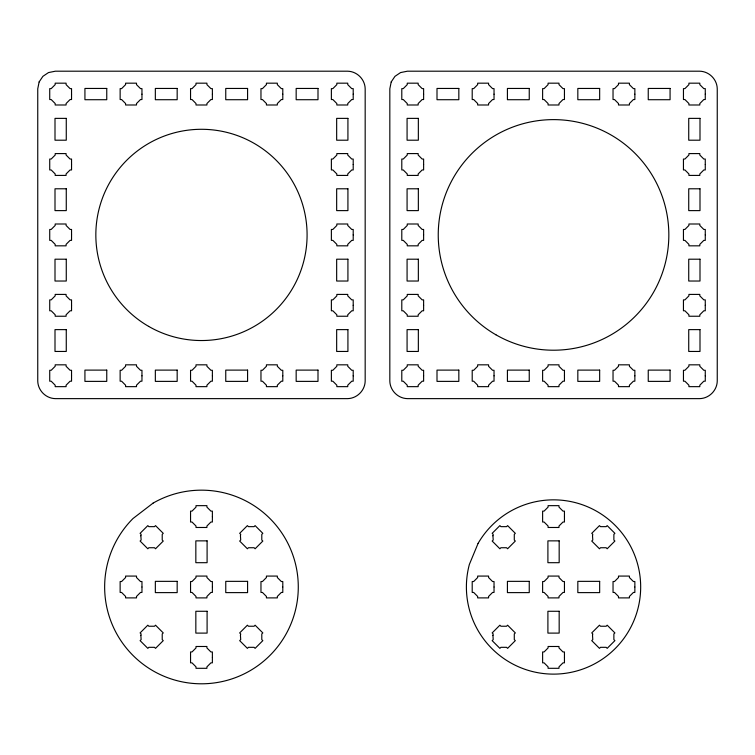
<?xml version="1.0" encoding="UTF-8"?>
<svg xmlns="http://www.w3.org/2000/svg" width="755" height="755" viewBox="0 0 755 755"><rect width="100%" height="100%" fill="white"/><g stroke="black" fill="none" stroke-linecap="round" stroke-linejoin="round"><path stroke-width="1.13" d="M71.546 94.167L71.546 99.537L70.092 99.537L66.091 103.539L66.091 104.992L55.181 104.992L55.181 103.539L51.18 99.537L49.726 99.537L49.726 88.628L51.189 88.628L55.181 84.636L55.181 83.173L66.091 83.173L66.091 84.636L70.092 88.628L71.546 88.628L71.546 94.167M71.546 375.83L71.546 381.2L70.092 381.2L66.091 385.192L66.091 386.654L55.181 386.654L55.181 385.192L51.18 381.2L49.726 381.2L49.726 370.28L51.189 370.28L55.181 366.288L55.181 364.825L66.091 364.825L66.091 366.288L70.092 370.28L71.546 370.28L71.546 375.83M141.968 94.167L141.959 99.537L140.505 99.537L136.504 103.539L136.504 104.992L125.594 104.992L125.594 103.539L121.593 99.537L120.139 99.537L120.139 88.628L121.602 88.628L125.594 84.636L125.594 83.173L136.504 83.173L136.504 84.636L140.505 88.628L141.959 88.628L141.968 94.167M141.968 375.83L141.959 381.2L140.505 381.2L136.504 385.192L136.504 386.654L125.594 386.654L125.594 385.192L121.593 381.2L120.139 381.2L120.139 370.28L121.602 370.28L125.594 366.288L125.594 364.825L136.504 364.825L136.504 366.288L140.505 370.28L141.959 370.28L141.968 375.83M141.968 587.069L141.968 592.439L140.505 592.439L136.504 596.441L136.504 597.894L125.594 597.894L125.594 596.441L121.602 592.439L120.139 592.439L120.139 581.529L121.602 581.529L125.594 577.537L125.594 576.074L136.504 576.074L136.504 577.528L140.505 581.529L141.968 581.529L141.968 586.956M212.381 94.167L212.381 99.537L210.919 99.537L206.917 103.539L206.917 104.992L196.007 104.992L196.007 103.539L192.015 99.537L190.553 99.537L190.553 88.628L192.015 88.628L196.007 84.636L196.007 83.173L206.917 83.173L206.917 84.636L210.919 88.628L212.381 88.628L212.381 94.167M212.381 375.83L212.381 381.2L210.919 381.2L206.917 385.192L206.917 386.654L196.007 386.654L196.007 385.192L192.015 381.2L190.553 381.2L190.553 370.28L192.015 370.28L196.007 366.288L196.007 364.825L206.917 364.825L206.917 366.288L210.919 370.28L212.381 370.28L212.381 375.83M212.381 516.656L212.381 522.026L210.919 522.026L206.917 526.027L206.917 527.481L196.007 527.481L196.007 526.018L192.015 522.026L190.553 522.026L190.553 511.116L192.015 511.116L196.007 507.115L196.007 505.652L206.917 505.652L206.917 507.115L210.919 511.116L212.381 511.116L212.381 516.656M212.381 657.482L212.381 662.852L210.919 662.852L206.917 666.854L206.917 668.307L196.007 668.307L196.007 666.854L192.015 662.852L190.553 662.852L190.553 651.942L192.015 651.942L196.007 647.95L196.007 646.488L206.917 646.488L206.917 647.95L210.919 651.942L212.381 651.942L212.381 657.482M212.381 587.069L212.381 592.439L210.919 592.439L206.917 596.441L206.917 597.894L196.007 597.894L196.007 596.441L192.015 592.439L190.553 592.439L190.553 581.529L192.015 581.529L196.007 577.537L196.007 576.074L206.917 576.074L206.917 577.528L210.919 581.529L212.381 581.529L212.381 586.956M282.795 94.167L282.795 99.537L281.332 99.537L277.33 103.539L277.33 104.992L266.421 104.992L266.421 103.539L262.429 99.537L260.966 99.537L260.966 88.628L262.429 88.628L266.421 84.636L266.421 83.173L277.33 83.173L277.33 84.636L281.332 88.628L282.795 88.628L282.795 94.167M282.795 375.83L282.795 381.2L281.332 381.2L277.33 385.192L277.33 386.654L266.421 386.654L266.421 385.192L262.429 381.2L260.966 381.2L260.966 370.28L262.429 370.28L266.421 366.288L266.421 364.825L277.33 364.825L277.33 366.288L281.332 370.28L282.795 370.28L282.795 375.83M282.795 587.069L282.795 592.439L281.332 592.439L277.34 596.441L277.34 597.894L266.421 597.894L266.421 596.441L262.429 592.439L260.966 592.439L260.966 581.529L262.429 581.529L266.421 577.537L266.421 576.074L277.34 576.074L277.34 577.528L281.332 581.529L282.795 581.529L282.795 586.956M353.208 94.167L353.208 99.537L351.745 99.537L347.753 103.539L347.753 104.992L336.834 104.992L336.834 103.539L332.842 99.537L331.379 99.537L331.379 88.628L332.842 88.628L336.834 84.636L336.834 83.173L347.753 83.173L347.753 84.636L351.745 88.628L353.208 88.628L353.208 94.167M353.208 375.83L353.208 381.2L351.745 381.2L347.753 385.192L347.753 386.654L336.834 386.654L336.834 385.192L332.842 381.2L331.379 381.2L331.379 370.28L332.842 370.28L336.834 366.288L336.834 364.825L347.753 364.825L347.753 366.288L351.745 370.28L353.208 370.28L353.208 375.83M423.621 94.167L423.621 99.537L422.158 99.537L418.166 103.539L418.166 104.992L407.247 104.992L407.247 103.539L403.255 99.537L401.792 99.537L401.792 88.628L403.255 88.628L407.247 84.636L407.247 83.173L418.166 83.173L418.166 84.636L422.158 88.628L423.621 88.628L423.621 94.167M423.621 375.83L423.621 381.2L422.158 381.2L418.166 385.192L418.166 386.654L407.247 386.654L407.247 385.192L403.255 381.2L401.792 381.2L401.792 370.28L403.255 370.28L407.247 366.288L407.247 364.825L418.166 364.825L418.166 366.288L422.158 370.28L423.621 370.28L423.621 375.83M494.034 94.167L494.034 99.537L492.581 99.537L488.579 103.539L488.579 104.992L477.66 104.992L477.66 103.539L473.668 99.537L472.205 99.537L472.205 88.628L473.668 88.628L477.66 84.636L477.66 83.173L488.579 83.173L488.579 84.636L492.571 88.628L494.034 88.628L494.034 94.167M494.034 375.83L494.034 381.2L492.581 381.2L488.579 385.192L488.579 386.654L477.66 386.654L477.66 385.192L473.668 381.2L472.205 381.2L472.205 370.28L473.668 370.28L477.66 366.288L477.66 364.825L488.579 364.825L488.579 366.288L492.571 370.28L494.034 370.28L494.034 375.83M494.034 587.069L494.034 592.439L492.581 592.439L488.579 596.441L488.579 597.894L477.66 597.894L477.66 596.441L473.668 592.439L472.205 592.439L472.205 581.529L473.668 581.529L477.66 577.537L477.66 576.074L488.579 576.074L488.579 577.528L492.571 581.529L494.034 581.529L494.034 586.956M564.447 94.167L564.447 99.537L562.994 99.537L558.993 103.539L558.993 104.992L548.083 104.992L548.083 103.539L544.081 99.537L542.619 99.537L542.619 88.628L544.081 88.628L548.083 84.636L548.083 83.173L558.993 83.173L558.993 84.636L562.985 88.628L564.447 88.628L564.447 94.167M564.447 375.83L564.447 381.2L562.994 381.2L558.993 385.192L558.993 386.654L548.083 386.654L548.083 385.192L544.081 381.2L542.619 381.2L542.619 370.28L544.081 370.28L548.083 366.288L548.083 364.825L558.993 364.825L558.993 366.288L562.985 370.28L564.447 370.28L564.447 375.83M564.447 587.069L564.447 592.439L562.994 592.439L558.993 596.441L558.993 597.894L548.083 597.894L548.083 596.441L544.081 592.439L542.619 592.439L542.619 581.529L544.081 581.529L548.083 577.537L548.083 576.074L558.993 576.074L558.993 577.528L562.985 581.529L564.447 581.529L564.447 586.956M564.447 516.656L564.447 522.026L562.994 522.026L558.993 526.027L558.993 527.481L548.083 527.481L548.083 526.018L544.081 522.026L542.619 522.026L542.619 511.116L544.081 511.116L548.083 507.115L548.083 505.652L558.993 505.652L558.993 507.115L562.985 511.116L564.447 511.116L564.447 516.656M564.447 657.482L564.447 662.852L562.994 662.852L558.993 666.854L558.993 668.307L548.083 668.307L548.083 666.854L544.081 662.852L542.619 662.852L542.619 651.942L544.081 651.942L548.083 647.95L548.083 646.488L558.993 646.488L558.993 647.95L562.985 651.942L564.447 651.942L564.447 657.482M634.861 94.167L634.861 99.537L633.407 99.537L629.406 103.539L629.406 104.992L618.496 104.992L618.496 103.539L614.495 99.537L613.032 99.537L613.032 88.628L614.495 88.628L618.496 84.636L618.496 83.173L629.406 83.173L629.406 84.636L633.407 88.628L634.861 88.628L634.861 94.167M634.861 375.83L634.861 381.2L633.407 381.2L629.406 385.192L629.406 386.654L618.496 386.654L618.496 385.192L614.495 381.2L613.032 381.2L613.032 370.28L614.495 370.28L618.496 366.288L618.496 364.825L629.406 364.825L629.406 366.288L633.407 370.28L634.861 370.28L634.861 375.83M634.861 587.069L634.861 592.439L633.407 592.439L629.406 596.441L629.406 597.894L618.496 597.894L618.496 596.441L614.495 592.439L613.041 592.439L613.041 581.529L614.495 581.529L618.496 577.537L618.496 576.074L629.406 576.074L629.406 577.528L633.407 581.529L634.861 581.529L634.861 586.956M705.274 94.167L705.274 99.537L703.82 99.537L699.819 103.539L699.819 104.992L688.909 104.992L688.909 103.539L684.908 99.537L683.454 99.537L683.454 88.628L684.917 88.628L688.909 84.636L688.909 83.173L699.819 83.173L699.819 84.636L703.82 88.628L705.274 88.628L705.274 94.167M705.274 375.83L705.274 381.2L703.82 381.2L699.819 385.192L699.819 386.654L688.909 386.654L688.909 385.192L684.908 381.2L683.454 381.2L683.454 370.28L684.917 370.28L688.909 366.288L688.909 364.825L699.819 364.825L699.819 366.288L703.82 370.28L705.274 370.28L705.274 375.83M71.555 164.496L71.546 169.96L70.092 169.96L66.091 173.952L66.091 175.415L55.181 175.415L55.181 173.952L51.189 169.96L49.726 169.96L49.726 159.041L51.18 159.041L55.181 155.049L55.181 153.586L66.091 153.586L66.091 155.039L70.092 159.041L71.546 159.041L71.555 164.496M71.555 234.909L71.546 240.373L70.092 240.373L66.091 244.365L66.091 245.828L55.181 245.828L55.181 244.365L51.189 240.373L49.726 240.373L49.726 229.454L51.18 229.454L55.181 225.462L55.181 223.999L66.091 223.999L66.091 225.462L70.092 229.454L71.546 229.454L71.555 234.909M71.555 305.322L71.546 310.786L70.092 310.786L66.091 314.778L66.091 316.241L55.181 316.241L55.181 314.778L51.189 310.786L49.726 310.786L49.726 299.867L51.18 299.867L55.181 295.875L55.181 294.412L66.091 294.412L66.091 295.875L70.092 299.867L71.546 299.867L71.555 305.322M353.208 164.496L353.208 169.96L351.745 169.96L347.744 173.952L347.744 175.415L336.834 175.415L336.834 173.952L332.842 169.96L331.379 169.96L331.379 159.041L332.842 159.041L336.834 155.049L336.834 153.586L347.744 153.586L347.744 155.039L351.745 159.041L353.208 159.041L353.208 164.496M353.208 234.909L353.208 240.373L351.745 240.373L347.744 244.365L347.744 245.828L336.834 245.828L336.834 244.365L332.842 240.373L331.379 240.373L331.379 229.454L332.842 229.454L336.834 225.462L336.834 223.999L347.744 223.999L347.744 225.462L351.745 229.454L353.208 229.454L353.208 234.909M353.208 305.322L353.208 310.786L351.745 310.786L347.744 314.778L347.744 316.241L336.834 316.241L336.834 314.778L332.842 310.786L331.379 310.786L331.379 299.867L332.842 299.867L336.834 295.875L336.834 294.412L347.744 294.412L347.744 295.875L351.745 299.867L353.208 299.867L353.208 305.322M423.621 164.496L423.621 169.96L422.158 169.96L418.166 173.952L418.166 175.415L407.247 175.415L407.247 173.952L403.255 169.96L401.792 169.96L401.792 159.041L403.255 159.041L407.247 155.049L407.247 153.586L418.166 153.586L418.166 155.039L422.158 159.041L423.621 159.041L423.621 164.496M423.621 234.909L423.621 240.373L422.158 240.373L418.166 244.365L418.166 245.828L407.247 245.828L407.247 244.365L403.255 240.373L401.792 240.373L401.792 229.454L403.255 229.454L407.247 225.462L407.247 223.999L418.166 223.999L418.166 225.462L422.158 229.454L423.621 229.454L423.621 234.909M423.621 305.322L423.621 310.786L422.158 310.786L418.166 314.778L418.166 316.241L407.247 316.241L407.247 314.778L403.255 310.786L401.792 310.786L401.792 299.867L403.255 299.867L407.247 295.875L407.247 294.412L418.166 294.412L418.166 295.875L422.158 299.867L423.621 299.867L423.621 305.322M705.274 164.496L705.274 169.96L703.82 169.96L699.819 173.952L699.819 175.415L688.909 175.415L688.909 173.952L684.917 169.96L683.445 169.96L683.445 159.041L684.908 159.041L688.909 155.049L688.909 153.586L699.819 153.586L699.819 155.039L703.82 159.041L705.274 159.041L705.274 164.496M705.274 234.909L705.274 240.373L703.82 240.373L699.819 244.365L699.819 245.828L688.909 245.828L688.909 244.365L684.917 240.373L683.445 240.373L683.445 229.454L684.908 229.454L688.909 225.462L688.909 223.999L699.819 223.999L699.819 225.462L703.82 229.454L705.274 229.454L705.274 234.909M705.274 305.322L705.274 310.786L703.82 310.786L699.819 314.778L699.819 316.241L688.909 316.241L688.909 314.778L684.917 310.786L683.445 310.786L683.445 299.867L684.908 299.867L688.909 295.875L688.909 294.412L699.819 294.412L699.819 295.875L703.82 299.867L705.274 299.867L705.274 305.322M140.855 535.776L141.128 540.014L140.1 541.052L147.82 548.772L148.848 547.734L154.501 547.734L155.53 548.772L163.25 541.052L162.221 540.023L162.221 534.37L163.25 533.332L155.53 525.622L154.501 526.65L148.848 526.65L147.82 525.622L140.1 533.332L141.138 534.37L140.855 535.776M140.855 635.351L141.128 639.598L140.1 640.636L147.82 648.347L148.848 647.318L154.501 647.318L155.53 648.347L163.25 640.636L162.221 639.598L162.221 633.945L163.25 632.916L155.53 625.197L154.501 626.235L148.848 626.235L147.82 625.197L140.1 632.916L141.138 633.955L140.855 635.351M240.439 535.776L240.713 540.014L239.675 541.052L247.395 548.772L248.433 547.734L254.086 547.734L255.114 548.772L262.825 541.052L261.796 540.023L261.796 534.37L262.825 533.332L255.114 525.622L254.076 526.65L248.433 526.65L247.395 525.622L239.675 533.332L240.713 534.37L240.439 535.776M240.439 635.351L240.713 639.598L239.675 640.636L247.395 648.347L248.433 647.318L254.086 647.318L255.114 648.347L262.825 640.636L261.796 639.598L261.796 633.945L262.825 632.916L255.114 625.197L254.076 626.235L248.433 626.235L247.395 625.197L239.675 632.916L240.713 633.955L240.439 635.351M492.93 535.776L493.204 540.014L492.166 541.052L499.885 548.772L500.914 547.734L506.567 547.734L507.605 548.772L515.316 541.052L514.287 540.023L514.287 534.37L515.316 533.332L507.605 525.622L506.567 526.65L500.924 526.65L499.885 525.622L492.166 533.332L493.204 534.37L492.93 535.776M492.93 635.351L493.204 639.598L492.166 640.636L499.885 648.347L500.914 647.318L506.567 647.318L507.605 648.347L515.316 640.636L514.287 639.598L514.287 633.945L515.316 632.916L507.605 625.197L506.567 626.235L500.924 626.235L499.885 625.197L492.166 632.916L493.204 633.955L492.93 635.351M592.505 535.776L592.788 540.014L591.75 541.052L599.47 548.772L600.499 547.734L606.152 547.734L607.18 548.772L614.9 541.052L613.872 540.023L613.872 534.37L614.9 533.332L607.18 525.622L606.152 526.65L600.499 526.65L599.47 525.622L591.75 533.332L592.788 534.37L592.505 535.776M592.505 635.351L592.788 639.598L591.75 640.636L599.47 648.347L600.499 647.318L606.152 647.318L607.18 648.347L614.9 640.636L613.872 639.598L613.872 633.945L614.9 632.916L607.18 625.197L606.152 626.235L600.499 626.235L599.47 625.197L591.75 632.916L592.788 633.955L592.505 635.351M39.128 81.936L37.75 88.807L37.75 381.02C37.92 390.495 45.876 398.451 55.36 398.631L347.574 398.631C357.049 398.451 365.005 390.495 365.175 381.02L365.175 88.807C365.005 79.332 357.049 71.366 347.574 71.197L55.36 71.197L48.49 72.574L42.893 76.34L39.128 81.936M391.203 81.936L389.825 88.807L389.825 381.02C389.995 390.495 397.951 398.451 407.426 398.631L699.64 398.631C709.124 398.451 717.08 390.495 717.25 381.02L717.25 88.807C717.08 79.332 709.124 71.366 699.64 71.197L407.426 71.197L400.565 72.574L394.969 76.34L391.203 81.936M478.075 543.411L469.365 564.429A87.136 87.136 0 0 0 568.666 672.799A87.136 87.136 0 0 0 624.913 537.003A87.136 87.136 0 0 0 478.075 543.411M153.057 503.132L133.003 518.525A96.819 96.819 0 0 0 168.346 677.962A96.819 96.819 0 0 0 297.914 578.547A96.819 96.819 0 0 0 153.057 503.132M106.757 88.448L84.928 88.448L84.928 99.717L106.757 99.717L106.757 88.448M177.17 88.448L155.341 88.448L155.341 99.717L177.17 99.717L177.17 88.448M247.583 88.448L225.754 88.448L225.754 99.717L247.583 99.717L247.583 88.448M317.997 88.448L296.168 88.448L296.168 99.717L317.997 99.717L317.997 88.448M458.832 88.448L437.003 88.448L437.003 99.717L458.832 99.717L458.832 88.448M529.246 88.448L507.417 88.448L507.417 99.717L529.246 99.717L529.246 88.448M599.659 88.448L577.83 88.448L577.83 99.717L599.659 99.717L599.659 88.448M670.072 88.448L648.243 88.448L648.243 99.717L670.072 99.717L670.072 88.448M66.27 118.375L55.002 118.375L55.002 140.203L66.27 140.203L66.27 118.375M347.923 118.375L336.664 118.375L336.664 140.203L347.923 140.203L347.923 118.375M418.345 118.375L407.077 118.375L407.077 140.203L418.345 140.203L418.345 118.375M699.998 118.375L688.73 118.375L688.73 140.203L699.998 140.203L699.998 118.375M66.27 188.788L55.002 188.788L55.002 210.617L66.27 210.617L66.27 188.788M347.923 188.788L336.664 188.788L336.664 210.617L347.923 210.617L347.923 188.788M418.345 188.788L407.077 188.788L407.077 210.617L418.345 210.617L418.345 188.788M699.998 188.788L688.73 188.788L688.73 210.617L699.998 210.617L699.998 188.788M66.27 259.201L55.002 259.201L55.002 281.03L66.27 281.03L66.27 259.201M347.923 259.201L336.664 259.201L336.664 281.03L347.923 281.03L347.923 259.201M418.345 259.201L407.077 259.201L407.077 281.03L418.345 281.03L418.345 259.201M699.998 259.201L688.73 259.201L688.73 281.03L699.998 281.03L699.998 259.201M66.27 329.624L55.002 329.624L55.002 351.452L66.27 351.452L66.27 329.624M347.923 329.624L336.664 329.624L336.664 351.452L347.923 351.452L347.923 329.624M418.345 329.624L407.077 329.624L407.077 351.452L418.345 351.452L418.345 329.624M699.998 329.624L688.73 329.624L688.73 351.452L699.998 351.452L699.998 329.624M106.757 370.11L84.928 370.11L84.928 381.379L106.757 381.379L106.757 370.11M177.17 370.11L155.341 370.11L155.341 381.379L177.17 381.379L177.17 370.11M247.583 370.11L225.754 370.11L225.754 381.379L247.583 381.379L247.583 370.11M317.997 370.11L296.168 370.11L296.168 381.379L317.997 381.379L317.997 370.11M458.832 370.11L437.003 370.11L437.003 381.379L458.832 381.379L458.832 370.11M529.246 370.11L507.417 370.11L507.417 381.379L529.246 381.379L529.246 370.11M599.659 370.11L577.83 370.11L577.83 381.379L599.659 381.379L599.659 370.11M670.072 370.11L648.243 370.11L648.243 381.379L670.072 381.379L670.072 370.11M207.096 540.863L195.838 540.863L195.838 562.692L207.096 562.692L207.096 540.863M559.172 540.863L547.903 540.863L547.903 562.692L559.172 562.692L559.172 540.863M177.17 581.35L155.341 581.35L155.341 592.618L177.17 592.618L177.17 581.35M247.583 581.35L225.764 581.35L225.764 592.618L247.583 592.618L247.583 581.35M529.246 581.35L507.417 581.35L507.417 592.618L529.246 592.618L529.246 581.35M599.659 581.35L577.83 581.35L577.83 592.618L599.659 592.618L599.659 581.35M207.096 611.276L195.838 611.276L195.838 633.105L207.096 633.105L207.096 611.276M559.172 611.276L547.903 611.276L547.903 633.105L559.172 633.105L559.172 611.276M148.65 326.386A105.624 105.624 0 0 0 307.087 234.909A105.624 105.624 0 0 0 148.65 143.441A105.624 105.624 0 0 0 148.65 326.386M495.884 334.767A115.307 115.307 0 0 0 668.836 234.909A115.307 115.307 0 0 0 495.884 135.06A115.307 115.307 0 0 0 495.884 334.767"/></g></svg>
